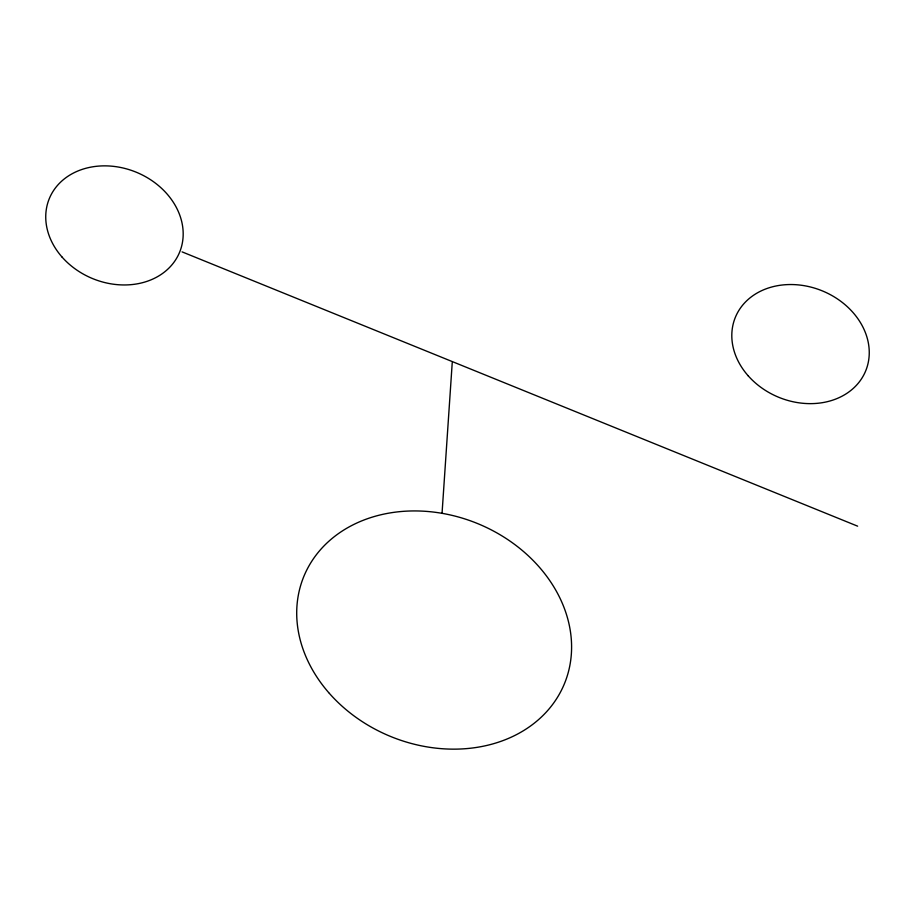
<?xml version="1.0" encoding="UTF-8"?>
<svg xmlns="http://www.w3.org/2000/svg" width="915" height="915" viewBox="0 0 915 915"><rect width="100%" height="100%" fill="white"/><g stroke="black" fill="none" stroke-linecap="round" stroke-linejoin="round"><path stroke-width="1.37" d="M442.048 513.326L452.239 362.569M182.085 251.877L857.63 526.171M329.4 693.41A140.899 114.993 22.4 0 0 563.583 685.701A140.899 114.993 22.4 0 0 409.474 511.016A140.899 114.993 22.4 0 0 329.4 693.41M748.161 375.779A70.455 57.496 22.4 0 0 865.247 371.925A70.455 57.496 22.4 0 0 788.192 284.576A70.455 57.496 22.4 0 0 748.161 375.779M62.083 257.092A70.455 57.496 22.4 0 0 179.18 253.238A70.455 57.496 22.4 0 0 102.125 165.901A70.455 57.496 22.4 0 0 62.083 257.092"/></g></svg>
